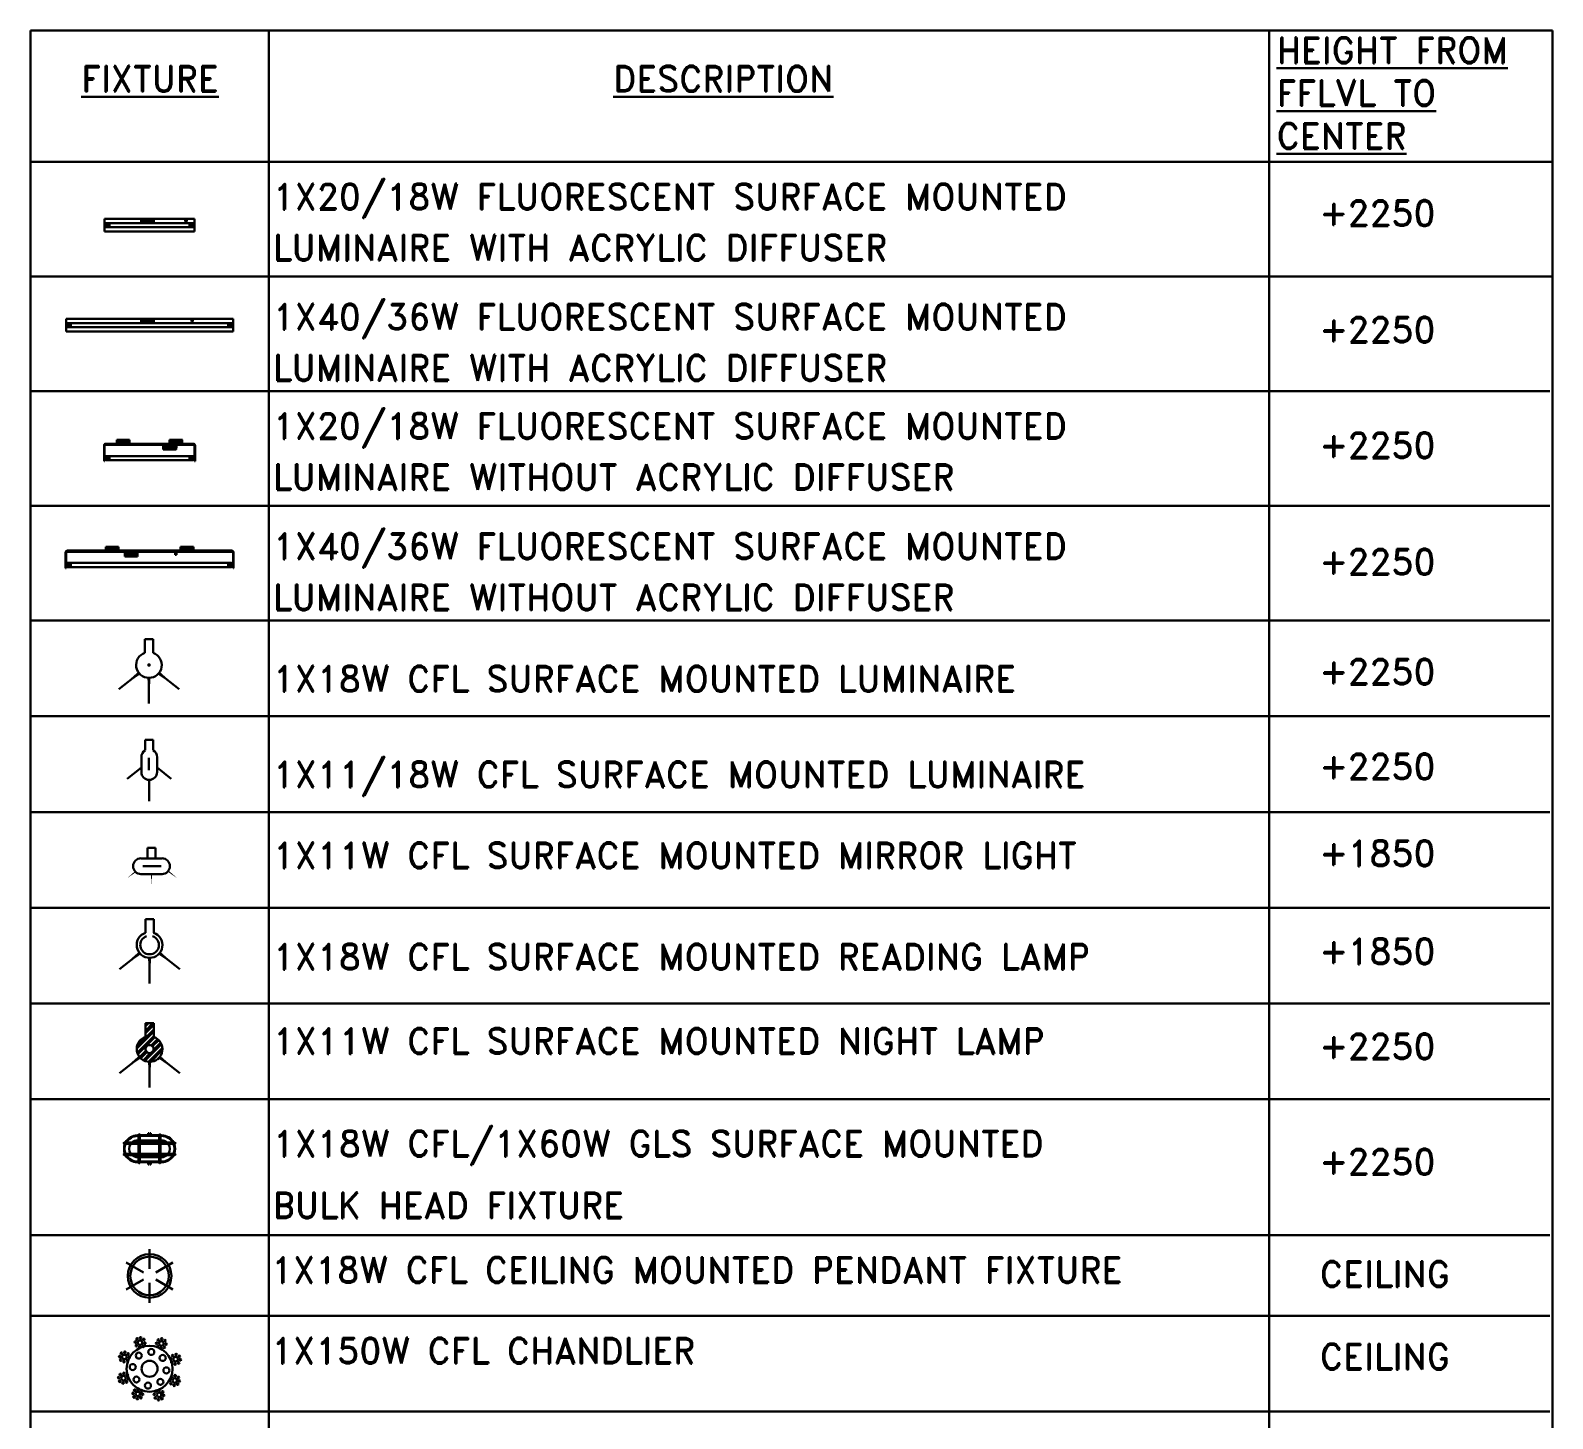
# Model space of a CAD drawing. Header units: metres. Extents: x 191982 to 427160, y -8904 to 80370.
# Drawn here: x 191982 to 203831, y 69563 to 80370 of the extents above; entities that cross this region are included whole.
import ezdxf
from ezdxf.enums import TextEntityAlignment as Align

# ---------------------------------------------------------------- set-up
doc = ezdxf.new("R2010")
doc.units = ezdxf.units.M
doc.header["$LTSCALE"] = 700
doc.header["$MEASUREMENT"] = 0
doc.linetypes.add('dashed', pattern=[0])
doc.layers.get('0').update_dxf_attribs({"lineweight": 9})
doc.layers.add('EMATE_LEGENDS', color=7, linetype='Continuous', lineweight=30)
doc.layers.add('EMATE_LIGHTS', color=6, linetype='Continuous', lineweight=30)
doc.styles.add('ROMAND', font='ROMAND.shx')

# ---------------------------------------------------------------- blocks, each defined once
blk = doc.blocks.new('*X156')
at = {"color": 0}
for p, q in [((11424, 18548), (11524, 18548)), ((11424, 18544), (11524, 18544)), ((11424, 18540), (11524, 18540)), ((11424, 18536), (11524, 18536)), ((11424, 18532), (11524, 18532)), ((11424, 18528), (11524, 18528)), ((11424, 18524), (11524, 18524)), ((11424, 18520), (11524, 18520))]:
    blk.add_line(p, q, dxfattribs=at)
blk = doc.blocks.new('FL-PATTI-20')
h = blk.add_hatch()
h.set_pattern_fill('U', color=256, scale=4, angle=45, style=0, pattern_type=0)
h.set_pattern_definition([(45, (16358.8257, 8841.8964), (-2.8284271, 2.8284271), [])])
h.paths.add_polyline_path([(207, -75), (207, -62), (200, -62), (200, -40), (107, -40), (107, -75)])
h = blk.add_hatch()
h.set_pattern_fill('_U', color=256, scale=4, angle=45, style=0, pattern_type=0)
h.set_pattern_definition([(45, (16658.8257, 9559.9506), (-2.8284271, 2.8284271), [])])
h.paths.add_polyline_path([(-312, -126), (-335, -126, 0.414214), (-350, -141), (-350, -143, 0.414214), (-335, -158), (-312, -158)])
h.paths.add_polyline_path([(350, -143), (350, -141, 0.414214), (335, -126), (312, -126), (312, -158), (335, -158, 0.414214)])
for p, q in [((-255, 0), (-155, 0)), ((-255, 0), (-255, -30)), ((-155, 0), (-155, -30)), ((155, 0), (155, -30)), ((255, 0), (155, 0)), ((255, 0), (255, -30)), ((-354, -40), (-350, -40)), ((-354, -167), (-354, -45)), ((-350, -40), (-350, -167)), ((350, -40), (-350, -40)), ((339, -30), (-339, -30)), ((107, -75), (107, -40)), ((107, -40), (207, -40)), ((107, -75), (207, -75)), ((200, -62), (200, -40)), ((200, -62), (210, -62)), ((207, -75), (207, -40)), ((210, -62), (210, -40)), ((350, -40), (350, -167)), ((354, -40), (350, -40)), ((354, -167), (354, -45)), ((-350, -167), (-354, -167)), ((-350, -143), (-350, -141)), ((-335, -126), (-312, -126)), ((-312, -158), (-335, -158)), ((-312, -126), (312, -126)), ((-312, -126), (-312, -158)), ((312, -158), (-312, -158)), ((335, -126), (312, -126)), ((312, -126), (312, -158)), ((312, -158), (335, -158)), ((350, -143), (350, -141)), ((350, -167), (354, -167))]:
    blk.add_line(p, q)
for centre, start, end in [((-339, -45), 90, 180), ((339, -45), 0, 90), ((-335, -141), 90, 180), ((-335, -143), 180, 270), ((335, -141), 0, 90), ((335, -143), 270, 0)]:
    blk.add_arc(centre, 15, start, end)
at = {"xscale": -1}
blk.add_blockref('*X156', (11268, -18548), dxfattribs=at)
blk.add_blockref('*X156', (-11268, -18548))
at = {"style": 'ROMAND', "flags": 1}
for tag, p in [('WATT', (3, -36)), ('DESC', (3, -250))]:
    blk.add_attdef(tag, text='', height=150, dxfattribs=at).set_placement(p, align=Align.CENTER)
blk = doc.blocks.new('GLS-NIGHT')
h = blk.add_hatch()
h.set_pattern_fill('ANSI32', color=256, style=0)
h.set_pattern_definition([(45, (13610.0791, 1935.22424), (-0.265165043, 0.265165043), []), (45, (13610.2559, 1935.22424), (-0.265165043, 0.265165043), [])])
h.paths.add_polyline_path([(0.32, -1.05), (0.32, 0), (-0.32, 0), (-0.32, -1.05, 6.182912)])
h.paths.add_polyline_path([(-0.3, -2.1, -0.414214), (-0.1, -1.7, -2.414214)], flags=16)
for p, q in [((-0.32, 0), (0.32, 0)), ((-0.32, -1.05), (-0.32, 0)), ((0.32, -1.05), (0.32, 0)), ((-0.77, -2.64), (-2.35, -3.87)), ((0, -5), (0, -3)), ((0.77, -2.64), (2.35, -3.87))]:
    blk.add_line(p, q)
for points in [[(-0.77, -2.64, 0.25, 0, 0), (-2.35, -3.87, 0, 0, 0)], [(0, -3, 0.25, 0, 0), (0, -5, 0, 0, 0)], [(0.77, -2.64, 0.25, 0, 0), (2.35, -3.87, 0, 0, 0)]]:
    blk.add_lwpolyline(points, format="xyseb")
for radius, start, end in [(1, 108.3745, 71.6255), (0.316, 108.3745, 71.6255), (0.316, 198.3745, 161.6255)]:
    blk.add_arc((0, -2), radius, start, end)
at = {"style": 'ROMAND'}
blk.add_attdef('TYPE', text='', height=1.5, dxfattribs=at).set_placement((0.2, -7), align=Align.CENTER)
at = {"style": 'ROMAND', "flags": 1}
for tag, p in [('WATT', (0.11, -9.29)), ('DESC', (0.11, -11.42))]:
    blk.add_attdef(tag, text='', height=1.5, dxfattribs=at).set_placement(p, align=Align.CENTER)
blk = doc.blocks.new('CHANDL-S')
for centre, radius in [((-97, 232), 6.55), ((-70, 240), 6.55), ((95, 232), 6.55), ((-219, 120), 6.55), ((-192, 128), 6.55), ((0, 0), 179), ((-167, 115), 6.55), ((-110, 207), 6.55), ((-102, 180), 6.55), ((-84, 102), 23.4), ((-74, 203), 17.5), ((-77, 166), 6.55), ((-50, 174), 6.55), ((-45, 227), 6.55), ((-37, 199), 6.55), ((13, 131), 23.4), ((55, 199), 6.55), ((63, 172), 6.55), ((68, 224), 6.55), ((92, 196), 17.5), ((88, 159), 6.55), ((115, 167), 6.55), ((120, 219), 6.55), ((128, 192), 6.55), ((-232, 95), 6.55), ((-224, 68), 6.55), ((-196, 92), 17.5), ((-199, 55), 6.55), ((-172, 63), 6.55), ((-159, 88), 6.55), ((-131, 13), 23.4), ((0, 0), 62.3), ((102, 84), 23.4), ((131, -13), 23.4), ((166, 77), 6.55), ((174, 50), 6.55), ((180, 102), 6.55), ((203, 74), 17.5), ((199, 37), 6.55), ((207, 110), 6.55), ((227, 45), 6.55), ((232, 97), 6.55), ((240, 70), 6.55), ((-240, -70), 6.55), ((-232, -97), 6.55), ((-227, -45), 6.55), ((-203, -74), 17.5), ((-207, -110), 6.55), ((-199, -37), 6.55), ((-180, -102), 6.55), ((-174, -50), 6.55), ((-166, -77), 6.55), ((-102, -84), 23.4), ((-13, -131), 23.4), ((84, -102), 23.4), ((159, -88), 6.55), ((167, -115), 6.55), ((172, -63), 6.55), ((196, -92), 17.5), ((199, -55), 6.55), ((219, -120), 6.55), ((224, -68), 6.55), ((232, -95), 6.55), ((-128, -192), 6.55), ((-120, -219), 6.55), ((-115, -167), 6.55), ((-92, -196), 17.5), ((-95, -232), 6.55), ((-88, -159), 6.55), ((-68, -224), 6.55), ((-63, -172), 6.55), ((-55, -199), 6.55), ((37, -199), 6.55), ((45, -227), 6.55), ((50, -174), 6.55), ((74, -203), 17.5), ((70, -240), 6.55), ((77, -166), 6.55), ((97, -232), 6.55), ((102, -180), 6.55), ((110, -207), 6.55), ((192, -128), 6.55)]:
    blk.add_circle(centre, radius)
at = {"style": 'ROMAND', "flags": 1}
for tag, p in [('WATT', (25, -404)), ('DESC', (25, -618))]:
    blk.add_attdef(tag, text='', height=150, dxfattribs=at).set_placement(p, align=Align.CENTER)
blk = doc.blocks.new('CFL-PEND-1X18')
for p, q in [((0, 55), (0, 209)), ((-48, 27), (-181, 105)), ((48, 27), (181, 105)), ((-48, -27), (-181, -105)), ((0, -55), (0, -209)), ((48, -27), (181, -105))]:
    blk.add_line(p, q)
for radius in [170, 150]:
    blk.add_circle((0, 0), radius)
at = {"style": 'ROMAND', "flags": 1}
for tag, p in [('WATT', (25, -404)), ('DESC', (25, -618))]:
    blk.add_attdef(tag, text='', height=150, dxfattribs=at).set_placement(p, align=Align.CENTER)
blk = doc.blocks.new('*X166')
at = {"color": 0}
for p, q in [((10989, 18473), (11024, 18508)), ((10989, 18479), (11019, 18508)), ((10989, 18484), (11013, 18508)), ((10989, 18490), (11007, 18508)), ((10989, 18496), (11002, 18508)), ((10989, 18501), (10996, 18508)), ((10989, 18507), (10990, 18508)), ((10995, 18473), (11030, 18508)), ((11000, 18473), (11036, 18508)), ((11006, 18473), (11041, 18508)), ((11012, 18473), (11047, 18508)), ((11017, 18473), (11053, 18508)), ((11023, 18473), (11058, 18508)), ((11029, 18473), (11064, 18508)), ((11034, 18473), (11070, 18508)), ((11040, 18473), (11075, 18508)), ((11046, 18473), (11081, 18508)), ((11051, 18473), (11087, 18508)), ((11057, 18473), (11089, 18505)), ((11063, 18473), (11089, 18499)), ((11068, 18473), (11089, 18494)), ((11074, 18473), (11089, 18488)), ((11080, 18473), (11089, 18483)), ((11085, 18473), (11089, 18477))]:
    blk.add_line(p, q, dxfattribs=at)
blk = doc.blocks.new('*X167')
at = {"color": 0}
for p, q in [((9206, 19683), (9225, 19701)), ((9206, 19688), (9219, 19701)), ((9207, 19678), (9231, 19701)), ((9210, 19675), (9236, 19701)), ((9213, 19672), (9242, 19701)), ((9216, 19670), (9244, 19698)), ((9221, 19669), (9244, 19692)), ((9227, 19669), (9244, 19687)), ((9233, 19669), (9244, 19681)), ((9238, 19669), (9244, 19675)), ((9244, 19669), (9244, 19670))]:
    blk.add_line(p, q, dxfattribs=at)
blk = doc.blocks.new('*X168')
at = {"color": 0}
for p, q in [((10468, 19677), (10492, 19701)), ((10468, 19683), (10486, 19701)), ((10468, 19688), (10481, 19701)), ((10468, 19694), (10475, 19701)), ((10468, 19700), (10469, 19701)), ((10468, 19671), (10497, 19700)), ((10471, 19669), (10500, 19698)), ((10477, 19669), (10503, 19695)), ((10483, 19669), (10505, 19692)), ((10488, 19669), (10506, 19687)), ((10495, 19670), (10505, 19681))]:
    blk.add_line(p, q, dxfattribs=at)
blk = doc.blocks.new('FL-BOX-40')
for p, q in [((-650, 0), (650, 0)), ((-650, -100), (-650, 0)), ((-66, 0), (34, 0)), ((-66, -35), (-66, 0)), ((34, -35), (34, 0)), ((327, -22), (327, 0)), ((338, -22), (338, 0)), ((650, 0), (650, -100)), ((-650, -51), (-650, -49)), ((-650, -100), (650, -100)), ((-635, -34), (-612, -34)), ((-612, -66), (-635, -66)), ((-612, -34), (-612, -66)), ((-66, -35), (34, -35)), ((327, -22), (338, -22)), ((612, -34), (612, -66)), ((635, -34), (612, -34)), ((612, -66), (635, -66)), ((650, -51), (650, -49))]:
    blk.add_line(p, q)
at = {"linetype": 'dashed'}
for p, q in [((-612, -34), (612, -34)), ((612, -66), (-612, -66))]:
    blk.add_line(p, q, dxfattribs=at)
for centre, start, end in [((-635, -49), 90, 180), ((-635, -51), 180, 270), ((635, -49), 0, 90), ((635, -51), 270, 0)]:
    blk.add_arc(centre, 15, start, end)
for name, p in [('*X166', (-11055, -18508)), ('*X167', (-9856, -19735)), ('*X168', (-9856, -19735))]:
    blk.add_blockref(name, p)
at = {"style": 'ROMAND', "flags": 1}
for tag, p in [('WATT', (27, -9)), ('DESC', (27, -223))]:
    blk.add_attdef(tag, text='', height=150, dxfattribs=at).set_placement(p, align=Align.CENTER)
blk = doc.blocks.new('*X162')
at = {"color": 0}
for p, q in [((10989, 18473), (11024, 18508)), ((10989, 18479), (11019, 18508)), ((10989, 18484), (11013, 18508)), ((10989, 18490), (11007, 18508)), ((10989, 18496), (11002, 18508)), ((10989, 18501), (10996, 18508)), ((10989, 18507), (10990, 18508)), ((10995, 18473), (11030, 18508)), ((11000, 18473), (11036, 18508)), ((11006, 18473), (11041, 18508)), ((11012, 18473), (11047, 18508)), ((11017, 18473), (11053, 18508)), ((11023, 18473), (11058, 18508)), ((11029, 18473), (11064, 18508)), ((11034, 18473), (11070, 18508)), ((11040, 18473), (11075, 18508)), ((11046, 18473), (11081, 18508)), ((11051, 18473), (11087, 18508)), ((11057, 18473), (11089, 18505)), ((11063, 18473), (11089, 18499)), ((11068, 18473), (11089, 18494)), ((11074, 18473), (11089, 18488)), ((11080, 18473), (11089, 18483)), ((11085, 18473), (11089, 18477))]:
    blk.add_line(p, q, dxfattribs=at)
blk = doc.blocks.new('*X164')
at = {"color": 0}
for p, q in [((10841, 18548), (10941, 18548)), ((10841, 18544), (10941, 18544)), ((10841, 18540), (10941, 18540)), ((10841, 18536), (10941, 18536)), ((10841, 18532), (10941, 18532)), ((10841, 18528), (10941, 18528)), ((10841, 18524), (10941, 18524)), ((10841, 18520), (10941, 18520))]:
    blk.add_line(p, q, dxfattribs=at)
blk = doc.blocks.new('*X163')
at = {"color": 0}
for p, q in [((11424, 18548), (11524, 18548)), ((11424, 18544), (11524, 18544)), ((11424, 18540), (11524, 18540)), ((11424, 18536), (11524, 18536)), ((11424, 18532), (11524, 18532)), ((11424, 18528), (11524, 18528)), ((11424, 18524), (11524, 18524)), ((11424, 18520), (11524, 18520))]:
    blk.add_line(p, q, dxfattribs=at)
blk = doc.blocks.new('FL-PATTI-40')
h = blk.add_hatch()
h.set_pattern_fill('_U', color=256, scale=4, angle=45, style=0, pattern_type=0)
h.set_pattern_definition([(45, (16358.8257, 9559.9506), (-2.8284271, 2.8284271), [])])
h.paths.add_polyline_path([(-612, -126), (-635, -126, 0.414214), (-650, -141), (-650, -143, 0.414214), (-635, -158), (-612, -158)])
h.paths.add_polyline_path([(635, -158, 0.414214), (650, -143), (650, -141, 0.414214), (635, -126), (612, -126), (612, -158)])
for p, q in [((-241, 0), (-341, 0)), ((341, 0), (241, 0)), ((-654, -40), (-650, -40)), ((-654, -167), (-654, -45)), ((650, -40), (-650, -40)), ((-650, -40), (-650, -167)), ((639, -30), (-639, -30)), ((-341, 0), (-341, -30)), ((-241, 0), (-241, -30)), ((-193, -40), (-93, -40)), ((-193, -75), (-193, -40)), ((-193, -75), (-93, -75)), ((-93, -75), (-93, -40)), ((200, -62), (200, -40)), ((200, -62), (210, -62)), ((210, -62), (210, -40)), ((241, 0), (241, -30)), ((341, 0), (341, -30)), ((650, -40), (650, -167)), ((654, -40), (650, -40)), ((654, -167), (654, -45)), ((-650, -167), (-654, -167)), ((-650, -143), (-650, -141)), ((-635, -126), (-612, -126)), ((-612, -158), (-635, -158)), ((-612, -126), (612, -126)), ((-612, -126), (-612, -158)), ((612, -158), (-612, -158)), ((635, -126), (612, -126)), ((612, -126), (612, -158)), ((612, -158), (635, -158)), ((650, -143), (650, -141)), ((650, -167), (654, -167))]:
    blk.add_line(p, q)
for centre, start, end in [((-639, -45), 90, 180), ((639, -45), 0, 90), ((-635, -141), 90, 180), ((-635, -143), 180, 270), ((635, -141), 0, 90), ((635, -143), 270, 0)]:
    blk.add_arc(centre, 15, start, end)
for name in ['*X164', '*X162', '*X163']:
    blk.add_blockref(name, (-11182, -18548))
at = {"style": 'ROMAND', "flags": 1}
for tag, p in [('WATT', (-55, -36)), ('DESC', (-55, -250))]:
    blk.add_attdef(tag, text='', height=150, dxfattribs=at).set_placement(p, align=Align.CENTER)
blk = doc.blocks.new('*X158')
at = {"color": 0}
for p, q in [((10989, 18473), (11024, 18508)), ((10989, 18479), (11019, 18508)), ((10989, 18484), (11013, 18508)), ((10989, 18490), (11007, 18508)), ((10989, 18496), (11002, 18508)), ((10989, 18501), (10996, 18508)), ((10989, 18507), (10990, 18508)), ((10995, 18473), (11030, 18508)), ((11000, 18473), (11036, 18508)), ((11006, 18473), (11041, 18508)), ((11012, 18473), (11047, 18508)), ((11017, 18473), (11053, 18508)), ((11023, 18473), (11058, 18508)), ((11029, 18473), (11064, 18508)), ((11034, 18473), (11070, 18508)), ((11040, 18473), (11075, 18508)), ((11046, 18473), (11081, 18508)), ((11051, 18473), (11087, 18508)), ((11057, 18473), (11089, 18505)), ((11063, 18473), (11089, 18499)), ((11068, 18473), (11089, 18494)), ((11074, 18473), (11089, 18488)), ((11080, 18473), (11089, 18483)), ((11085, 18473), (11089, 18477))]:
    blk.add_line(p, q, dxfattribs=at)
blk = doc.blocks.new('*X159')
at = {"color": 0}
for p, q in [((9206, 19683), (9225, 19701)), ((9206, 19688), (9219, 19701)), ((9207, 19678), (9231, 19701)), ((9210, 19675), (9236, 19701)), ((9213, 19672), (9242, 19701)), ((9216, 19670), (9244, 19698)), ((9221, 19669), (9244, 19692)), ((9227, 19669), (9244, 19687)), ((9233, 19669), (9244, 19681)), ((9238, 19669), (9244, 19675)), ((9244, 19669), (9244, 19670))]:
    blk.add_line(p, q, dxfattribs=at)
blk = doc.blocks.new('*X160')
at = {"color": 0}
for p, q in [((10468, 19677), (10492, 19701)), ((10468, 19683), (10486, 19701)), ((10468, 19688), (10481, 19701)), ((10468, 19694), (10475, 19701)), ((10468, 19700), (10469, 19701)), ((10468, 19671), (10497, 19700)), ((10471, 19669), (10500, 19698)), ((10477, 19669), (10503, 19695)), ((10483, 19669), (10505, 19692)), ((10488, 19669), (10506, 19687)), ((10495, 19670), (10505, 19681))]:
    blk.add_line(p, q, dxfattribs=at)
blk = doc.blocks.new('FL-BOX-20')
for p, q in [((-350, 0), (350, 0)), ((-350, -100), (-350, 0)), ((-350, -100), (-350, 0)), ((-66, 0), (34, 0)), ((-66, -35), (-66, 0)), ((34, -35), (34, 0)), ((278, -22), (278, 0)), ((289, -22), (289, 0)), ((-350, -51), (-350, -49)), ((-350, -100), (350, -100)), ((-335, -34), (-312, -34)), ((-312, -66), (-335, -66)), ((-312, -34), (-312, -66)), ((-66, -35), (34, -35)), ((278, -22), (289, -22)), ((312, -34), (312, -66)), ((335, -34), (312, -34)), ((312, -66), (335, -66)), ((350, 0), (350, -100)), ((350, 0), (350, -100)), ((350, -51), (350, -49))]:
    blk.add_line(p, q)
at = {"linetype": 'dashed'}
for p, q in [((-335, -34), (335, -34)), ((335, -66), (-335, -66))]:
    blk.add_line(p, q, dxfattribs=at)
for centre, start, end in [((-335, -49), 90, 180), ((-335, -51), 180, 270), ((335, -49), 0, 90), ((335, -51), 270, 0)]:
    blk.add_arc(centre, 15, start, end)
for name, p in [('*X158', (-11055, -18508)), ('*X159', (-9556, -19735)), ('*X160', (-10156, -19735))]:
    blk.add_blockref(name, p)
at = {"style": 'ROMAND', "flags": 1}
for tag, p in [('WATT', (27, -9)), ('DESC', (27, -223))]:
    blk.add_attdef(tag, text='', height=150, dxfattribs=at).set_placement(p, align=Align.CENTER)
blk = doc.blocks.new('BULKHEAD-G')
for p, q in [((-11, 105), (-11, 122)), ((-11, 122), (-4, 122)), ((-4, 112), (-4, 122)), ((4, 112), (4, 122)), ((4, 122), (11, 122)), ((11, 105), (11, 122)), ((-197, 49), (197, 49)), ((-197, 39), (197, 39)), ((-94, 105), (-85, 105)), ((-94, 100), (-85, 100)), ((-94, 65), (-85, 65)), ((-85, 108), (-85, 49)), ((-85, 39), (-85, -39)), ((-75, 108), (-75, 49)), ((-75, 105), (75, 105)), ((-75, 100), (75, 100)), ((-75, 65), (75, 65)), ((-75, 39), (-75, -39)), ((75, 108), (75, 49)), ((75, 39), (75, -39)), ((85, 108), (85, 49)), ((85, 105), (94, 105)), ((85, 100), (94, 100)), ((85, 65), (94, 65)), ((85, 39), (85, -39)), ((-197, -39), (197, -39)), ((-197, -49), (197, -49)), ((-94, -65), (-85, -65)), ((-94, -100), (-85, -100)), ((-94, -105), (-85, -105)), ((-85, -49), (-85, -108)), ((-75, -49), (-75, -108)), ((-75, -65), (75, -65)), ((-75, -100), (75, -100)), ((-75, -105), (75, -105)), ((-11, -105), (-11, -122)), ((-4, -112), (-4, -122)), ((4, -112), (4, -122)), ((11, -105), (11, -122)), ((75, -49), (75, -108)), ((85, -49), (85, -108)), ((85, -65), (94, -65)), ((85, -100), (94, -100)), ((85, -105), (94, -105)), ((-11, -122), (-4, -122)), ((4, -122), (11, -122))]:
    blk.add_line(p, q)
for centre, radius, start, end in [((-197, 44), 5, 90, 270), ((-94, 0), 105, 158.1682, 201.8318), ((-94, 0), 100, 157.0158, 202.9842), ((-94, 0), 105, 90, 152.1524), ((-94, 0), 100, 90, 150.628), ((-94, 0), 65, 143.0775, 216.9225), ((-94, 0), 65, 90, 131.0112), ((-80, 108), 5, 0, 180), ((0, 112), 3.75, 180, 0), ((80, 108), 5, 0, 180), ((94, 0), 105, 27.8476, 90), ((94, 0), 100, 29.372, 90), ((94, 0), 65, 48.9888, 90), ((94, 0), 65, 323.0775, 36.9225), ((94, 0), 100, 337.0158, 22.9842), ((94, 0), 105, 338.1682, 21.8318), ((197, 44), 5, 270, 90), ((-197, -44), 5, 90, 270), ((-94, 0), 105, 207.8476, 270), ((-94, 0), 100, 209.372, 270), ((-94, 0), 65, 228.9888, 270), ((-80, -108), 5, 180, 0), ((0, -112), 3.75, 0, 180), ((80, -108), 5, 180, 0), ((94, 0), 100, 270, 330.628), ((94, 0), 105, 270, 332.1524), ((94, 0), 65, 270, 311.0112), ((197, -44), 5, 270, 90)]:
    blk.add_arc(centre, radius, start, end)
at = {"style": 'ROMAND', "flags": 1}
for tag, p in [('WATT', (-9, 15)), ('DESC', (-9, -199))]:
    blk.add_attdef(tag, text='', height=150, dxfattribs=at).set_placement(p, align=Align.CENTER)
blk = doc.blocks.new('GLS-READ')
for p, q in [((-0.32, -1.05), (-0.32, 0)), ((-0.32, 0), (0.32, 0)), ((0.32, -1.05), (0.32, 0)), ((-0.77, -2.64), (-2.35, -3.87)), ((0, -5), (0, -3)), ((0.77, -2.64), (2.35, -3.87))]:
    blk.add_line(p, q)
for points in [[(-0.77, -2.64, 0.25, 0, 0), (-2.35, -3.87, 0, 0, 0)], [(0, -3, 0.25, 0, 0), (0, -5, 0, 0, 0)], [(0.77, -2.64, 0.25, 0, 0), (2.35, -3.87, 0, 0, 0)]]:
    blk.add_lwpolyline(points, format="xyseb")
for radius in [1, 1, 0.726]:
    blk.add_arc((0, -2), radius, 108.3745, 71.6255)
at = {"style": 'ROMAND'}
blk.add_attdef('TYPE', text='', height=1.5, dxfattribs=at).set_placement((0.2, -7), align=Align.CENTER)
at = {"style": 'ROMAND', "flags": 1}
for tag, p in [('WATT', (0.11, -9.29)), ('DESC', (0.11, -11.42))]:
    blk.add_attdef(tag, text='', height=1.5, dxfattribs=at).set_placement(p, align=Align.CENTER)
blk = doc.blocks.new('CFL-MIRR')
for p, q in [((-0.32, -0.82), (-0.32, 0)), ((-0.32, 0), (0.32, 0)), ((0.32, -0.82), (0.32, 0)), ((0.82, -0.82), (-0.82, -0.82)), ((0.82, -2.04), (-0.82, -2.04)), ((0.75, -1.42), (-0.68, -1.42))]:
    blk.add_line(p, q)
for points in [[(-1.25, -1.86, 0.103, 0, 0), (-1.9, -2.37, 0, 0, 0)], [(0, -2.04, 0.0983, 0, 0), (0, -2.83, 0, 0, 0)], [(1.29, -1.81, 0.113, 0, 0), (2.01, -2.37, 0, 0, 0)]]:
    blk.add_lwpolyline(points, format="xyseb")
for centre, start, end in [((-0.82, -1.43), 90, 270), ((0.82, -1.43), 270, 90)]:
    blk.add_arc(centre, 0.611, start, end)
at = {"style": 'ROMAND'}
blk.add_attdef('TYPE', text='', height=1.5, dxfattribs=at).set_placement((0.01, -4.96), align=Align.CENTER)
at = {"style": 'ROMAND', "flags": 1}
for tag, p in [('WATT', (-0.07, -7.25)), ('DESC', (-0.07, -9.39))]:
    blk.add_attdef(tag, text='', height=1.5, dxfattribs=at).set_placement(p, align=Align.CENTER)
blk = doc.blocks.new('CFL-WALL')
for p, q in [((-0.32, 0), (0.32, 0)), ((-0.32, -0.82), (-0.32, 0)), ((0.32, -0.82), (0.32, 0)), ((-0.61, -2.17), (-1.72, -3.03)), ((-0.61, -1.35), (-0.61, -2.51)), ((-0.02, -1.41), (-0.02, -2.37)), ((0.61, -1.35), (0.61, -2.51)), ((0.61, -2.17), (1.72, -3.03)), ((0, -4.77), (0, -3.12))]:
    blk.add_line(p, q)
for points in [[(-0.61, -2.17, 0.175, 0, 0), (-1.72, -3.03, 0, 0, 0)], [(0.61, -2.17, 0.175, 0, 0), (1.72, -3.03, 0, 0, 0)], [(0, -3.12, 0.206, 0, 0), (0, -4.77, 0, 0, 0)]]:
    blk.add_lwpolyline(points, format="xyseb")
for centre, start, end in [((0, -1.35), 121.0451, 180), ((0, -1.35), 0, 58.9549), ((0, -2.51), 180, 0)]:
    blk.add_arc(centre, 0.611, start, end)
at = {"style": 'ROMAND'}
blk.add_attdef('TYPE', text='', height=1.5, dxfattribs=at).set_placement((0.2, -7), align=Align.CENTER)
at = {"style": 'ROMAND', "flags": 1}
for tag, p in [('WATT', (0.11, -9.29)), ('DESC', (0.11, -11.42))]:
    blk.add_attdef(tag, text='', height=1.5, dxfattribs=at).set_placement(p, align=Align.CENTER)
blk = doc.blocks.new('GLS-WALL')
for p, q in [((-0.32, 0), (0.32, 0)), ((-0.32, -1.05), (-0.32, 0)), ((0.32, -1.05), (0.32, 0)), ((-0.77, -2.64), (-2.35, -3.87)), ((0, -5), (0, -3)), ((0.77, -2.64), (2.35, -3.87))]:
    blk.add_line(p, q)
at = {"const_width": 0.138}
blk.add_lwpolyline([(0, -1.93, 1), (0, -2.07, 1)], format="xyb", close=True, dxfattribs=at)
for points in [[(-0.77, -2.64, 0.25, 0, 0), (-2.35, -3.87, 0, 0, 0)], [(0, -3, 0.25, 0, 0), (0, -5, 0, 0, 0)], [(0.77, -2.64, 0.25, 0, 0), (2.35, -3.87, 0, 0, 0)]]:
    blk.add_lwpolyline(points, format="xyseb")
blk.add_arc((0, -2), 1, 108.3745, 71.6255)
at = {"style": 'ROMAND'}
blk.add_attdef('TYPE', text='', height=1.5, dxfattribs=at).set_placement((0.2, -7), align=Align.CENTER)
at = {"style": 'ROMAND', "flags": 1}
for tag, p in [('WATT', (0.11, -9.29)), ('DESC', (0.11, -11.42))]:
    blk.add_attdef(tag, text='', height=1.5, dxfattribs=at).set_placement(p, align=Align.CENTER)

msp = doc.modelspace()

# ---------------------------------------------------------------- linework, layer by layer
at = {"layer": 'EMATE_LEGENDS'}
for p, q in [((191982.052, 79346.688), (203830.889, 79346.688)), ((191982.052, 78453.707), (203830.889, 78453.707)), ((191982.052, 77560.726), (203808.961, 77560.726)), ((191982.052, 76667.745), (203808.961, 76667.745)), ((191982.052, 75774.764), (203808.961, 75774.764)), ((191982.052, 75029.649), (203808.961, 75029.649)), ((191982.052, 74284.534), (203808.961, 74284.534)), ((191982.052, 73539.418), (203808.961, 73539.418)), ((191982.052, 72794.303), (203808.961, 72794.303)), ((191982.052, 72049.188), (203808.961, 72049.188)), ((191982.052, 70990.18), (203808.961, 70990.18)), ((191982.052, 70361.702), (203808.961, 70361.702)), ((191982.052, 69616.586), (203808.961, 69616.586))]:
    msp.add_line(p, q, dxfattribs=at)
msp.add_lwpolyline([(191982.052, 80369.506), (203830.889, 80369.506), (203830.889, -8904.059), (191982.052, -8904.059)], close=True, dxfattribs=at)
for points in [[(193836.711, 80369.506), (193836.711, -8904.059)], [(201625.132, 80369.506), (201625.132, -8904.059)]]:
    msp.add_lwpolyline(points, dxfattribs=at)

# ---------------------------------------------------------------- block references
at = {"layer": 'EMATE_LIGHTS'}
for name, p in [('FL-BOX-20', (192909.381, 78903.621)), ('FL-BOX-40', (192909.381, 78124.412)), ('FL-PATTI-20', (192909.381, 77182.226)), ('FL-PATTI-40', (192909.093, 76350.064)), ('BULKHEAD-G', (192909.381, 71662.611)), ('CFL-PEND-1X18', (192909.381, 70673.045)), ('CHANDL-S', (192909.381, 69950.43)), ('CHANDL-S', (192909.381, 69950.43))]:
    msp.add_blockref(name, p, dxfattribs=at)
at = {"layer": 'EMATE_LIGHTS', "xscale": 100, "yscale": 100, "zscale": 100}
for name, p in [('GLS-WALL', (192904.588, 75629.183)), ('CFL-WALL', (192906.634, 74847.133)), ('CFL-MIRR', (192924.34, 74006.006)), ('GLS-READ', (192909.381, 73449.5)), ('GLS-NIGHT', (192909.381, 72639.533))]:
    msp.add_blockref(name, p, dxfattribs=at)

# ---------------------------------------------------------------- texts
at = {"layer": 'EMATE_LEGENDS', "style": 'ROMAND'}
for s, p in [('%%UFIXTURE', (192377.014, 79892.98)), ('%%UDESCRIPTION', (196518.231, 79892.98)), ('1X20/18W FLUORESCENT SURFACE MOUNTED ', (193868.898, 78976.312)), ('+2250', (202019.838, 78847.115)), ('LUMINAIRE WITH ACRYLIC DIFFUSER', (193868.898, 78578.789)), ('1X40/36W FLUORESCENT SURFACE MOUNTED ', (193868.898, 78040.338)), ('+2250', (202019.838, 77940.149)), ('LUMINAIRE WITH ACRYLIC DIFFUSER', (193868.898, 77642.814)), ('1X20/18W FLUORESCENT SURFACE MOUNTED ', (193868.898, 77190.351)), ('+2250', (202019.838, 77040.03)), ('LUMINAIRE WITHOUT ACRYLIC DIFFUSER', (193868.898, 76792.827)), ('1X40/36W FLUORESCENT SURFACE MOUNTED ', (193868.898, 76254.376)), ('+2250', (202019.838, 76133.065)), ('LUMINAIRE WITHOUT ACRYLIC DIFFUSER', (193868.898, 75856.853)), ('+2250', (202019.838, 75277.594)), ('1X18W CFL SURFACE MOUNTED LUMINAIRE', (193868.898, 75222.36)), ('1X11/18W CFL SURFACE MOUNTED LUMINAIRE', (193868.898, 74477.245)), ('+2250', (202019.838, 74539.211)), ('+1850', (202019.838, 73863.914)), ('1X11W CFL SURFACE MOUNTED MIRROR LIGHT', (193868.898, 73847.358)), ('1X18W CFL SURFACE MOUNTED READING LAMP', (193868.898, 73058.397)), ('+1850', (202019.838, 73101.073)), ('1X11W CFL SURFACE MOUNTED NIGHT LAMP', (193868.898, 72402.061)), ('+2250', (202019.838, 72360.164)), ('1X18W CFL/1X60W GLS SURFACE MOUNTED', (193868.898, 71603.714)), ('+2250', (202019.838, 71462.153)), ('BULK HEAD FIXTURE', (193868.898, 71123.713)), ('1X18W CFL CEILING MOUNTED PENDANT FIXTURE ', (193856.32, 70619.805)), ('CEILING', (202019.838, 70588.018)), ('1X150W CFL CHANDLIER ', (193856.32, 69991.326)), ('CEILING', (202019.838, 69945.035))]:
    msp.add_text(s, height=200, dxfattribs=at).set_placement(p)
at = {"layer": 'EMATE_LEGENDS', "insert": (201682.954, 80315.519), "char_height": 200, "width": 21840.94958, "attachment_point": 1, "style": 'ROMAND'}
msp.add_mtext('{\\LHEIGHT FROM\\PFFLVL TO \\PCENTER }', dxfattribs=at)

doc.saveas('drawing.dxf')
